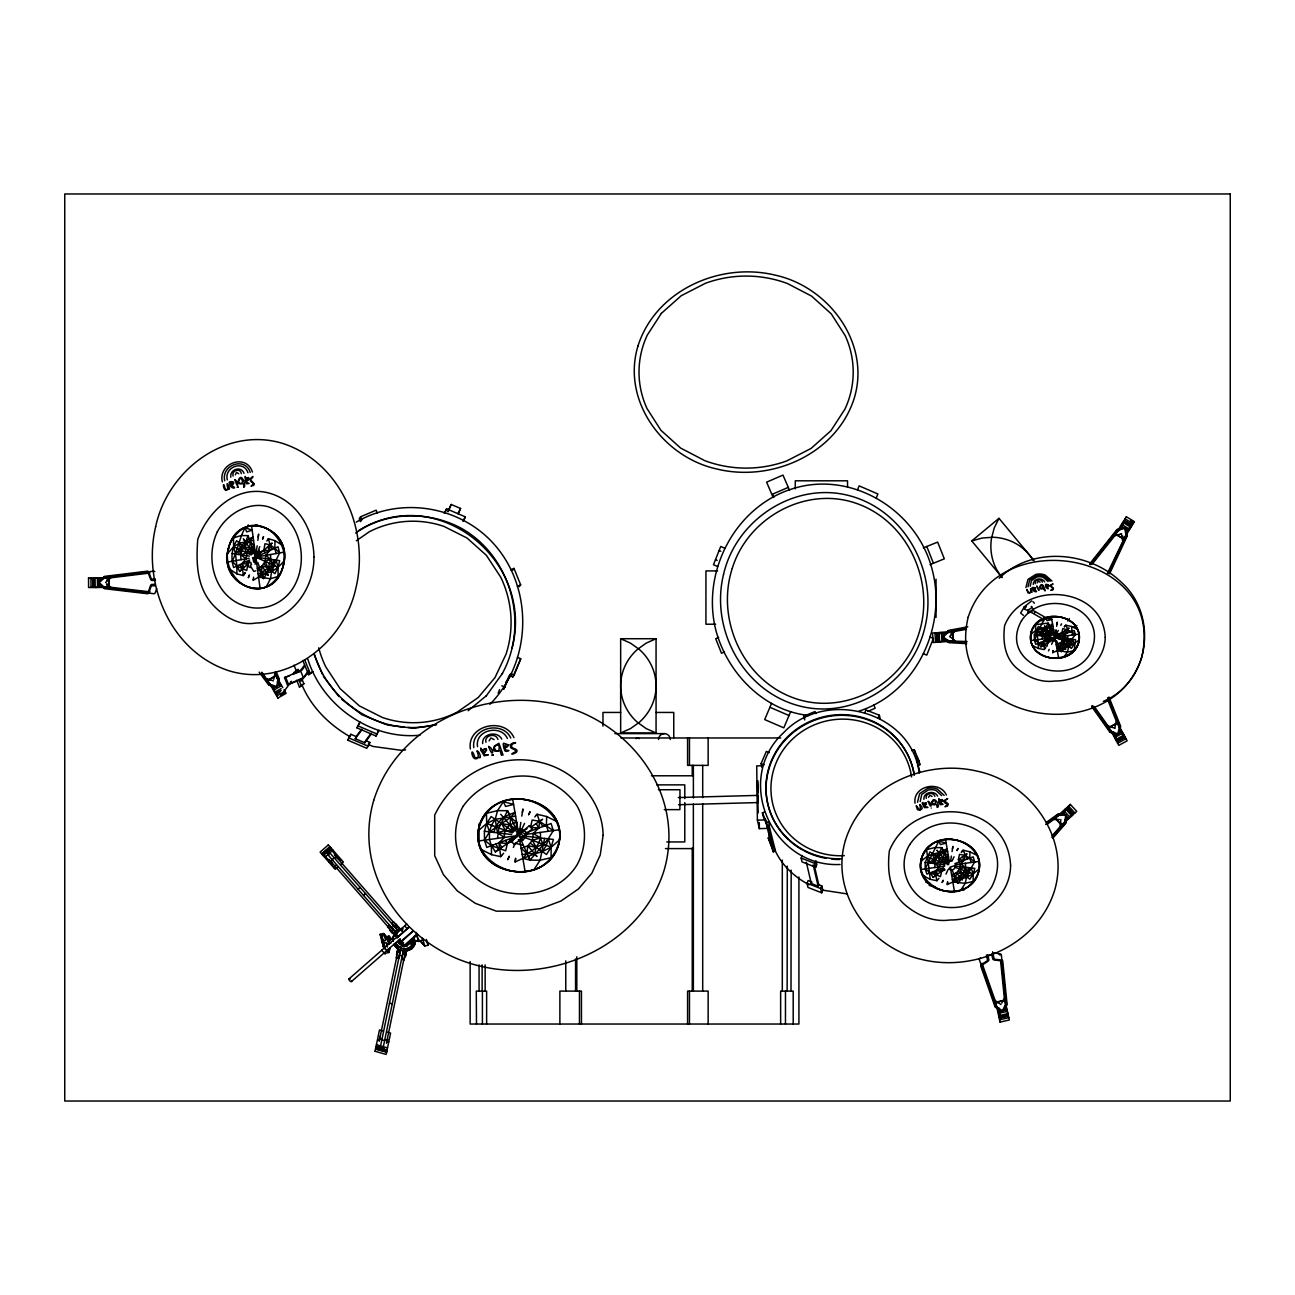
<?xml version="1.0" encoding="UTF-8"?>
<svg xmlns="http://www.w3.org/2000/svg" width="1295" height="1295" viewBox="0 0 1295 1295"><rect width="100%" height="100%" fill="white"/><g stroke="black" fill="none" stroke-linecap="round" stroke-linejoin="round"><path stroke-width="1.5" d="M787.133 991.096L787.295 866.145M791.002 991.096L791.164 870.175M253.367 579.14L253.253 580.192L258.579 577.133L270.477 578.719L278.036 576.502C300.553 547.348 257.543 503.366 233.456 538.008C211.393 566.983 253.998 610.56 278.036 576.502L278.085 567.34L279.655 560.638L275.268 559.99M515.135 861.936L515.62 858.423L515.135 861.936L522.856 858.423L530.011 860.074L540.096 860.236L551.071 857.678C583.883 816.595 515.119 776.466 486.451 813.438C454.351 854.36 522.452 894.003 551.071 857.678L551.152 847.173L553.402 839.451L526.175 836.262L525.689 837.881L545.211 845.004M947.276 884.534L947.632 882.008L947.276 884.534L952.829 882.008L965.244 883.319L973.144 881.474C996.778 851.9 947.26 823.005 926.621 849.633C903.457 878.01 953.169 908.313 973.144 881.474L973.209 873.915L974.827 868.362L970.263 867.828M1074.235 650.252L1075.546 639.698L1054.939 637.367L1030.869 640.588C1027.259 612.745 1073.96 607.549 1078.929 634.145C1082.604 661.972 1036.113 667.168 1030.885 640.685M230.818 477.256C229.361 469.421 241.291 465.407 244.01 473.322M482.63 743.605C481.821 733.504 497.523 730.445 501.748 739.089M923.869 799.355C923.286 792.071 934.585 789.869 937.645 796.101M276.094 553.548L274.799 548.254L275.026 540.695L268.405 538.72L267.855 539.529M1033.264 584.482C1032.892 578.557 1042.119 576.955 1044.677 581.892M548.238 831.309L546.36 825.223L546.7 816.53L537.101 814.264L536.308 815.186M971.104 862.486L969.761 858.116L970.004 851.851L963.091 850.216L961.408 852.159L963.091 850.216L967.235 859.038M1072.47 635.003L1071.548 626.489L1065.801 625.194L1064.409 626.748L1065.801 625.194L1069.249 632.251L1071.337 631.507L1075.481 634.599L1061.56 651.579L1057.303 650.624L1052.689 652.648L1052.965 650.624L1052.689 652.648M233.456 538.008L233.634 546.749L251.165 554.924L253.933 551.783L254.306 545.826L250.162 541.439L248.025 535.612L241.129 535.563L233.359 537.927M544.58 838.432L540.096 860.236L534.139 869.414M968.482 867.618L965.244 883.319L960.971 889.924M1032.827 608.812L1032.779 609.654A3.497 3.124 -58.4 0 1 1031.484 611.855L1029.25 612.664A3.011 2.687 -58.4 0 1 1027.89 612.147M1074.154 650.203C1066.141 653.732 1060.265 651.854 1056.267 644.829L1061.851 641.948L1071.418 648.358L1074.202 644.133L1072.47 639.358L1070.285 639.099L1067.598 651.66L1064.037 656.953M279.574 552.933L274.799 548.254L269.651 550.65L265.783 555.361L265.151 561.399L261.978 566.142L261.461 572.795L263.5 578.574L276.094 560.12L279.574 552.933L278.053 546.749L273.973 548.643M492.667 845.182L486.758 847.399L484.508 840.18L489.461 831.859L491.42 825.239L512.108 832.895L516.122 829.286L516.673 822.438L510.667 817.388L507.575 810.686L497.571 810.638L486.321 813.357M943.505 867.844L926.848 874.076L925.229 868.88L930.215 858.132L945.091 863.635L947.989 861.029L948.377 856.092L944.071 852.466L941.837 847.642L934.634 847.61L926.621 849.633L930.247 879.321L936.9 880.73L939.005 878.269M279.93 692.097L276.741 693.926L276.434 691.902L275.479 693.796L281.128 690.478M1030.788 634.55L1035.692 630.503L1050.876 635.926L1053.272 633.838L1053.596 629.888L1050.018 626.99L1048.157 623.122L1035.466 624.659M534.77 816.967L537.101 814.264L539.562 821.305L538.898 827.974L533.297 833.381L532.391 840.342L527.793 845.781L527.033 853.437L530.011 860.074L548.238 838.852L553.289 830.613L551.087 823.49L525.689 832.879M974.746 861.984L969.761 858.116L964.386 860.09L960.356 863.992L959.708 868.994L956.39 872.911L955.839 878.415L957.976 883.206L971.104 867.925L974.746 861.984L973.16 856.853L968.903 858.423M1072.47 639.358L1071.305 643.129L1069.265 642.417L1065.202 644.165L1060.249 643.34L1059.796 647.743L1057.303 650.624L1068.958 646.691L1079.075 640.086M678.337 797.558L757.996 795.389L758.19 802.56L678.531 804.729M1113.506 731.902L1115.319 735.236L1115.675 739.639L1123.979 735.026L1119.592 728.227M253.253 580.192L253.577 577.133M512.108 647.905C534.932 560.848 437.176 481.546 358.618 530.594M1052.268 835.631L1060.103 826.647L1060.88 819.492M1065.72 814.636L1064.895 822.309L1051.831 837.282M1066.481 817.194L1065.817 823.312L1052.754 838.286M254.548 560.622L257.187 545.794M254.905 564.134L256.248 563.357L255.374 560.913L256.459 551.832L258.935 552.56L260.522 554.908L269.651 550.65L270.088 544.839L268.405 538.72L266.802 541.067M253.788 560.136L255.843 557.093L256.507 551.411M257.851 540.323L258.611 534.107L258.239 537.069M103.859 588.189L104.021 586.959L110.82 587.299L150.01 591.847M392.806 938.81L394.36 933.242M415.452 940.688L412.085 948.474L404.04 951.145M520.833 822.39L519.133 833.883L519.862 828.849M519.797 829.334L519.133 833.867L519.797 829.334L524.054 830.775M516.446 834.838L516.414 837.007M954.059 856.772L952.035 861.062L950.692 860.722M950.627 861.062L951.388 856.076M1054.357 641.122L1056.089 629.872L1054.939 637.35L1051.605 644.295M521.804 816.109L522.921 808.97L522.387 812.37M952.068 851.543L952.877 846.396L952.489 848.856M1057.011 624.093L1057.335 622.134L1056.655 626.278M283.734 561.237C278.425 567.615 270.509 574.689 261.461 572.795L257.381 568.375L261.978 566.142L268.292 575.466L266.738 573.183L270.639 559.31L270.59 554.519M415.452 940.979C415.468 952.602 398.31 954.496 394.133 944.363M389.811 947.875L389.002 952.456L389.86 947.859M397.031 938.147L397.355 936.35M276.661 692.291L276.725 695.965L284.884 691.287M396.561 954.803L397.678 949.284M396.837 954.884L397.953 949.365M404.833 956.536L405.723 952.149M405.384 956.697L406.274 952.294M379.16 1040.419L379.985 1036.405M379.354 1040.484L380.18 1036.453M397.678 951.404L398.245 948.652M397.986 950.967L398.196 949.931M273.747 679.325L274.848 674.047L277.956 680.15L279.089 679.713L276.758 675.132M276.855 685.443L278.053 679.648L274.928 672.348M277.988 685.006L279.251 678.968L276.126 671.668M404.008 947.956L401.66 959.352L404.105 960.032L406.452 948.636M375.048 1051.33L379.484 1029.946L383.19 1030.982M377.201 1046.587L384.226 1048.934M379.208 1041.212L396.869 956.325M380.762 1045.016L400.56 949.818M383.53 1045.793L403.344 950.611M386.412 1043.252L405.853 949.834M405.367 953.525L405.772 951.615M386.914 1042.232L387.61 1038.946M405.918 950.918L405.238 954.221L402.826 953.654M1060.249 643.34L1065.704 649.523L1064.361 648.002L1067.744 638.823L1067.695 635.651M964.257 889.94L962.331 889.552L962.59 888.321L963.901 888.58M546.36 825.223L542.864 826.518L539.562 821.305L542.589 819.266L536.13 823.62L538.898 827.974L530.497 827.44L532.148 819.994L539.562 821.305L553.289 830.613M503.642 853.227L500.728 856.643L491.485 854.668L491.388 845.667L517.207 836.036L512.124 837.914L507.365 843.401L505.697 850.815L491.388 845.667L484.508 840.18L484.395 831.244L486.71 823.49L491.096 816.546L496.244 819.994M943.974 868.573L941.692 871.195L940.478 876.537L930.166 872.83L925.229 868.88L925.148 862.438L929.972 851.867L945.787 862.551L943.569 857.954L936.9 850.216L937.467 850.88M273.569 559.748L270.477 578.719L266.365 586.7M270.04 569.444L272.047 571.208L276.094 560.12L255.843 557.109L252.719 558.566L260.522 554.908L253.172 559.44M1067.355 809.521L1071.305 813.875L1074.882 813.017L1068.553 806.04L1067.031 809.812L1067.339 808.533L1072.292 813.988L1070.981 814.166M1067.647 809.278L1067.938 807.983L1072.891 813.438L1070.22 815.866M238.733 554.503C239.559 546.36 245.597 539.837 253.108 537.069C247.879 543.803 238.847 549.485 241.097 559.683M254.306 545.826L247.831 550.213L245.872 558.857L242.052 563.584L236.855 566.044L236.92 573.879L243.298 575.579L245.305 572.617L243.298 575.579L242.052 563.584L249.627 560.023M274.75 565.818L260.522 559.262L260.862 557.854L255.843 557.093L253.334 552.172M1075.481 634.599L1074.17 630.503L1050.876 638.807L1048.043 641.98L1047.04 646.237L1043.139 645.315L1034.381 640.118L1034.316 634.971L1038.315 626.505L1051.443 635.052L1044.547 625.712M1114.72 728.389L1116.371 721.364L1107.597 699.381M1117.666 734.524L1119.447 726.981L1107.743 697.681M1118.815 734.087L1120.644 726.317L1108.957 697.018M237.746 565.624L233.667 567.55C230.656 558.695 231.627 548.643 236.661 540.711L240.206 543.706M245.079 527.615L246.665 531.921L252.169 530.173L245.127 527.729C239.203 538.332 237.794 550.521 232.113 561.269L236.855 566.044L246.73 570.512L247.895 564.07L246.552 561.463M260.522 559.262L255.843 557.109L256.75 553.289M1060.815 815.461L1063.632 812.904L1065.461 808.857L1071.791 815.818L1065.364 820.852M962.331 889.552L962.622 888.289M248.381 536.551L248.025 535.612L243.946 546.895L246.536 552.771L251.813 553.629L249.692 548.076L243.848 539.529M107.695 587.444L108.99 586.845L108.893 578.541L107.582 577.942M540.274 832.426C542.136 843.417 532.812 853.373 522.209 854.619M965.374 863.296C966.717 871.211 960 878.382 952.359 879.273M954.868 867.229L959.708 868.994L962.347 873.947L961.359 878.738L955.839 878.415L952.829 882.008L966.896 877.104L971.104 867.925L955.224 866.047M497.523 838.367L498.883 828.007L507.575 810.686L509.372 814.555L514.941 812.37L510.667 817.388L489.461 831.859L489.461 839.484L491.388 845.667M516.673 822.438C509.502 823.296 503.286 829.982 504.451 837.396M934.601 867.569L935.573 860.123L941.837 847.642L943.116 850.426L947.147 848.856L944.071 852.466L928.79 862.875M948.377 856.092L941.627 859.734L939.587 866.873M938.713 634.404L937.596 633.724L938.227 640.361L937.192 641.187L936.787 633.773L940.364 633.546M937.985 641.138L937.418 640.426L935.508 642.336L934.99 632.866L937.094 634.518M1045.615 617.844L1046.991 620.677L1051.75 619.528L1045.648 617.909L1042.184 623.105L1034.381 640.118L1035.725 644.279L1054.939 637.367L1059.278 637.852L1058.986 638.791L1054.939 637.367L1052.754 634.097M1040.112 635.635L1043.009 629.548L1052.576 624.093L1050.018 626.99L1037.344 635.311L1038.541 648.471L1044.078 649.588L1045.81 647.629M1042.167 639.066L1042.977 633.109L1048.157 623.122L1049.241 625.356M1053.596 629.888L1047.995 632.802L1046.295 638.516L1042.993 641.64L1044.579 649.022M1038.606 643.324L1040.889 646.852L1052.252 640.361L1054.923 637.35L1056.04 633.741M1035.142 611.774L1034.381 613.069M156.695 588.658L155.481 592.22A3.076 1.732 89.3 0 1 153.911 593.709L142.159 592.317M92.787 586.457L92.69 579.027L93.774 579.772L93.58 586.441L93.774 579.772L90.925 577.991L91.055 587.493L93.855 585.696L92.787 586.457L92.69 579.027M260.862 557.854L255.843 557.093L259.745 546.636M260.198 554.26L255.843 557.093L257.802 551.832M502.25 673.691C529.445 624.222 511.298 556.899 462.121 528.732C429.228 510.651 386.444 511.104 355.607 533.054M790.678 711.635L783.799 727.839L764.697 719.583L771.561 703.379M857.549 489.801L859.119 485.868L877.88 493.978L876.31 497.911M356.125 736.547L355.267 738.684L364.785 742.747L365.643 740.61L369.901 742.44L366.825 748.332L347.805 740.19L350.88 734.297L356.125 736.547L361.596 729.215M347.805 740.19L350.88 734.297M356.983 727.887L359.897 722.189L356.983 727.887L376.003 736.029L378.917 730.315L377.541 732.161M444.201 513.257L446.597 508.838L465.293 516.834L463.74 520.687M445.059 512.691L446.597 508.838M376.003 736.029L377.023 733.456M462.882 521.254L465.293 516.834M498.154 693.23L499.595 689.636M506.361 682.53L503.658 689.264L510.279 674.485M507.025 680.846L508.935 676.071M520.752 658.75L514.196 675.1L510.861 673.675L509.485 675.521L512.82 676.945L520.752 658.75L517.417 657.31M998.704 1007.72L999.53 1011.427L998.655 1015.766L1007.898 1013.613L1005.567 1005.859M998.445 1010.084L1000.857 1017.433L999.562 1019.812L1008.805 1017.66L1006.62 1016.089L1000.177 1017.87L1000.695 1016.64L1007.251 1015.393L1006.28 1014.519L1006.539 1015.717M447.86 511.331L451.227 504.467L460.567 508.466L458.236 513.937M448.119 511.768L451.227 504.467M457.993 513.5L460.567 508.466M228.147 489.041C232.21 491.728 224.618 476.155 227.92 488.523C224.359 492.99 225.055 484.265 223.452 484.686C223.048 487.713 225.362 492.667 228.13 489.041M761.946 767.449L761.055 763.613L766.332 751.408L769.343 752.573M815.737 867.245L814.846 863.425L815.979 860.786L816.87 864.623L815.737 867.245L802.042 861.903L801.152 858.083L802.285 855.445M864.801 712.606L865.934 709.984L879.37 715.228L880.26 719.065M818.764 884.728L821.823 885.926L822.811 890.167L821.678 892.789L807.983 887.447L806.995 883.206L808.129 880.568L811.916 882.041L811.285 883.514L818.132 886.185L818.764 884.728L814.247 865.351M878.237 717.867L879.37 715.228M821.678 892.789L820.69 888.548L821.823 885.926M516.867 833.867L516.171 837.217M519.862 833.138L519.505 835.259M246.876 527.955L248.268 524.912M513.338 847.448L515.41 842.948M945.981 874.109L947.972 869.787M401.563 928.45L396.351 930.862L392.806 938.519L394.392 932.967M395.218 936.35L397.775 932.416M413.04 943.148C410.774 951.097 398.973 950.692 395.914 943.553M521.739 829.334L520.331 832.361L524.556 823.361M1048.464 650.916L1049.209 649.345M1107.452 573.313L1125.938 534.916L1127.055 535.385L1124.578 539.885M1108.326 573.216L1126.019 535.418L1124.707 527.826M1110.317 570.415L1123.785 541.634L1122.619 540.922L1121.389 533.831M1109.507 573.912L1127.184 536.146L1125.841 528.295M414.788 943.974L411.648 948.733L406.452 951.097M1044.725 644.23L1042.993 641.64L1048.043 641.98L1054.923 637.35L1058.306 630.422M409.673 941.368C408.055 946.677 399.88 945.334 399.135 940.154M410.742 941.562C408.961 947.503 400.074 947.212 397.792 941.773M1074.202 644.133L1054.939 637.367L1056.623 633.87L1058.986 635.91M1034.106 560.638L998.979 518.324L994.22 527.988L991.501 538.283A53.176 50.019 -39.7 0 0 1001.861 577.198M1060.767 625.404L1061.544 623.85M395.59 936.269L396.61 934.213M412.668 943.229C410.288 950.838 398.909 950.158 396.092 943.213M276.094 560.12L278.085 567.34L274.88 573.701L263.84 564.037M256.718 555.393L259.324 550.262M1001.715 1003.107L1004.37 998.38L1000.614 961.1M1006.458 1003.317L1005.713 998.073M1001.974 1011.395L1005.762 1004.629L1001.391 961.359A1.926 1.036 -13.1 0 0 1000.501 960.76L994.236 960A3.917 2.088 -13.1 0 1 992.796 959.093L991.598 953.881M1004.094 1009.711L1007.105 1004.321L1002.751 961.181A3.286 1.764 -13.1 0 0 1000.986 959.967L995.369 959.32A2.509 1.344 -13.1 0 1 994.026 958.478L992.585 951.955M277.583 682.125L278.603 680.328M1118.054 530.108L1126.375 516.673M1119.074 529.574L1122.862 522.338L1130.859 527.292L1126.067 533.896M1118.864 530.723L1122.15 525.43M1122.668 524.588L1124.999 520.817L1131.263 524.702L1128.414 529.299M1124.869 522.452L1125.064 518.777L1133.06 523.73L1129.855 525.543L1126.537 523.488M1122.182 537.927L1116.031 534.495L1123.024 538.833L1122.555 537.344M1126.051 535.062L1134.371 521.626L1126.326 516.754M491.42 825.239L495.192 819.298L497.571 810.638L503.366 801.637L513.581 804.438L505.6 806.445L503.302 801.508M559.31 840.147L551.152 847.173L546.49 854.473L530.481 843.353M930.215 858.132L938.81 841.135L946.159 843.142L940.413 844.583L938.762 841.038M943.116 850.426L935.621 855.671L932.141 863.279L925.148 862.438M979.085 868.848L973.209 873.915L969.858 879.175L958.332 871.163M1061.851 641.948L1063.535 636.201L1066.886 633.093L1067.274 629.24L1069.087 628.075L1058.42 635.036M1071.305 643.129L1068.958 646.691L1067.226 645.525M255.455 554.26L255.843 557.093L258.935 552.56L263.84 550.181L272.193 543.074L270.088 544.839L264.989 543.706L263.84 550.181L265.135 552.755M1027.663 612.47L1029.136 611.11L1027.825 610.301L1032.293 607.355A3.011 2.687 -58.4 0 0 1031.208 606.432M1090.05 564.652L1117.65 529.38L1118.572 530.173L1114.687 535.822L1092.446 563.827M1067.695 621.033L1069.411 618.589M486.224 695.949L502.492 673.368M360.625 516.77L359.249 518.615L360.463 521.61L361.839 519.764L360.625 516.77L376.133 510.181L377.347 513.176M284.528 677.722L300.472 670.535L303.37 677.69L287.425 684.861L284.528 677.722L289.562 675.699M293.657 672.736L298.093 669.45L299.113 671.976M298.093 669.45L296.571 671.506L294.03 665.209M291.537 681.267L282.747 693.084A2.606 2.606 36.7 0 1 280.319 694.055M299.631 671.684L304.568 665.047M301.8 670.292L303.985 667.362M308.485 670.81L300.845 681.089L309.052 671.571M296.701 680.28L299.436 687.046L303.872 683.76L302.496 680.377M308.598 674.727L312.888 671.652L308.598 674.727L302.82 660.434M299.436 687.046L303.872 683.76M355.267 738.684L361.823 729.878M365.643 740.61L371.098 733.278M364.785 742.747L371.341 733.957M369.901 742.44L368.379 744.479L372.944 746.438L401.79 750.388L405.626 749.886M512.626 570.237L514.002 568.392L520.655 584.854L519.279 586.684M505.617 682.465L511.072 675.132M489.915 704.302C533.216 660.515 533.815 584.757 490.74 540.614C456.196 505.196 399.006 496.972 356.238 522.144M512.82 676.945L514.196 675.1M1089.759 563.827L1116.921 529.606L1122.814 527.826M1090.908 564.571L1118.087 530.319L1125.468 528.117M501.57 855.639L500.728 856.643L498.915 842.835L504.5 837.396L497.458 832.814L495.192 819.298L515.588 816.158M519.813 833.171L521.561 832.037M524.151 837.072L524.669 833.705L521.529 832.07M394.522 932.999L396.399 930.83M1054.502 835.145L1061.026 827.667M1117.342 740.546L1123.833 736.92L1122.652 736.337L1125.954 738.668L1117.666 743.281L1117.876 739.931L1117.731 741.242L1124.222 737.632L1123.04 737.049M257.074 555.701L259.534 552.916M999.238 578.217C1032.147 546.28 1088.723 550.942 1120.855 581.843C1158.523 614.736 1150.348 681.623 1103.34 701.372M228.082 552.868L233.634 546.749L239.494 543.107L243.946 546.895L249.692 548.076L253.933 551.783L255.066 551.427L255.86 557.093L259.405 553.078M1059.278 637.852L1054.923 637.35L1057.61 634.356L1061.868 632.769L1066.886 633.093L1065.235 630.568M1055.279 636.881L1057.999 633.951L1054.227 635.117M1041.925 620.742L1043.511 619.042M1000.517 1015.863L999.028 1017.384L1008.271 1015.231L1006.28 1014.519M942.792 636.136L948.409 630.438L967.802 626.829M943.051 637.334L948.49 631.814L965.957 628.577M950.821 634.048L953.363 631.474M949.818 636.541L954.884 631.393L966.523 629.24M251.813 553.629L243.946 546.895L239.883 549.679L235.528 554.017L236.855 566.044M931.283 808.048L931.267 808.048M1060.103 826.647L1064.943 821.791L1065.898 822.552L1062.272 826.194M98.598 581.746L104.426 576.404L147.371 571.176A3.108 1.764 89.3 0 1 148.974 572.649L150.948 577.975A2.363 1.344 89.3 0 0 152.082 579.108L155.416 579.092M98.792 582.96L104.442 577.797L147.533 572.552A1.813 1.036 89.3 0 1 148.31 573.28L150.689 579.464A3.642 2.056 89.3 0 0 151.774 580.435L155.449 580.468M106.692 580.176L110.836 576.388M105.575 582.604L110.852 577.78L149.912 573.021M1058.695 814.992L1070.398 804.373M1059.828 814.765L1064.118 810.864L1069.654 816.967L1064.749 819.816M1061.253 814.053L1067.938 807.983L1072.891 813.438L1071.58 813.616M1055.538 818.667L1061.058 824.753L1061.026 823.183M1065.024 821.969L1076.728 811.334L1070.318 804.438M236.985 566.109L239.64 571.435L247.895 564.07L242.052 563.584L244.059 567.469M239.64 571.435L242.214 569.12L239.899 564.604M390.086 930.474L392.434 933.128M391.673 931.445L393.486 929.859M395.703 927.9L397.516 926.313M328.347 844.89L320.108 852.11L335.162 869.301L337.914 866.905M321.629 853.842L329.869 846.639M321.872 854.117L330.112 846.914M322.115 854.409L330.355 847.189M322.358 854.684L330.597 847.464M322.601 854.959L330.84 847.739M323.475 854.295L327.425 850.831M322.844 855.234L331.083 848.015M323.216 855.655L331.455 848.435M328.153 851.657L330.792 849.358M327.085 853.097L329.723 850.783M324.721 857.371L332.961 850.151M329.011 862.276L329.836 861.547M332.151 859.621L334.207 857.824M330.759 861.79L332.621 860.155M334.677 858.358L336.328 856.918M333.608 867.52L336.36 865.125M340.65 864.493L343.402 862.081L328.283 844.826M358.035 889.196L360.107 887.399M363.49 895.428L365.546 893.615M500.712 814.264L509.987 825.012L513.063 831.406L495.192 819.298L486.71 823.49L478.502 830.516M391.818 927.77L393.874 925.974M394.813 934.504L406.808 924.015M401.563 930.101L403.15 928.709M349.1 978.81L397.808 936.172M397.306 937.337L409.09 927.026M397.435 937.483L409.22 927.171M351.479 981.529L400.171 938.891M412.7 931.154L400.916 941.465L403.538 944.46M401.175 941.756L412.943 931.445M405.837 943.958L415.339 935.637M404.785 945.884L416.763 935.379M411.956 944.12L413.542 942.728M947.616 851.592C938.001 852.79 927.511 853.729 920.907 861.92M259.874 553.612L263.84 550.181L269.651 550.65L267.725 546.846M1051.443 635.052L1046.862 634.501L1044.628 630.6L1054.259 633.595L1054.939 637.35L1058.015 634.696L1056.558 633.563M1002.168 577.57L971.752 540.938L998.979 518.324M949.106 869.253L950.902 868.346M1055.862 816.368L1058.501 814.183L1059.18 815.202L1047.412 824.187M468.159 710.712L486.467 695.642M261.849 674.501L265.394 679.292L266.576 678.612L273.407 680.895M947.357 639.762L943.569 640.021L939.636 642.061L939.118 632.591L949.138 632.543M924.29 803.208L923.384 803.985L922.866 802.479L922.089 803.127L924.436 807.627L927.965 807.416L924.614 806.85L926.443 802.916L923.448 803.936M427.01 941.335L428.111 945.22L424.728 945.981L420.47 941.141L422.769 939.361M1043.527 588.529L1040.354 588.772A1.91 1.813 -8.6 0 1 1039.707 587.962C1041.811 576.89 1048.027 597.594 1043.56 588.513M385.473 939.717L387.173 938.438L384.146 934.909L381.685 935.427L382.931 941.093M390.038 939.927L391.349 938.94L389.002 936.204L387.092 936.609L389.034 944.33L388.403 942.242M1031.646 600.864L1024.426 606.74L1020.622 613.021L1023.406 615.352M491.566 845.748L495.402 851.867L517.45 836.392M930.312 872.895L933.064 877.298L944.427 869.285M1046.441 822.276L1057.74 814.199L1063.907 814.134M1046.489 823.167L1053.207 818.537M1045.729 824.462L1058.662 815.219L1064.571 815.154M495.402 851.867L499.158 849.196L495.791 844.016M933.064 877.298L935.767 875.371L935.605 870.79L939.62 866.873L934.553 863.587L929.713 862.988M356.319 540.776L369.334 531.743A95.393 95.021 36.7 0 1 444.055 526.45L467.042 538.024L486.37 555.312L500.696 577.133A103.778 103.373 36.7 0 1 506.086 654.056L494.949 677.673L478.243 697.503L457.086 712.185A95.393 95.021 36.7 0 1 382.381 717.479L359.395 705.904L340.067 688.616L325.725 666.795A103.778 103.373 36.7 0 1 318.716 647.808M1040.889 646.852L1043.139 645.315L1041.115 642.32L1038.493 643.275M530.497 827.44L536.13 823.62M962.395 856.95L958.332 859.702L959.692 861.839L964.386 860.09L964.856 855.283L967.041 853.826L962.395 856.95L964.386 860.09L958.332 859.702L959.53 854.344L964.856 855.283L969.761 858.116M265.783 555.361L270.639 559.31L272.403 564.733L261.461 572.795L258.579 577.133L266.738 573.183M522.241 840.487L523.358 839.71M947.568 862.858L949.769 861.483M949.866 867.213L954.965 865.61A3.318 2.833 -42.4 0 1 952.974 869.722A3.318 2.833 -42.4 0 1 949.089 868.33M254.047 561.69L255.374 560.913M551.152 847.173L542.896 844.162L536.081 847.221L527.793 845.781L521.124 848.355L527.033 853.437L534.689 853.874L542.378 851.608L551.152 847.173L548.238 838.852L546.312 845.408L542.378 851.608L539.465 849.569M953.946 874.19L955.839 878.415L951.582 874.756L956.39 872.911L962.347 873.947L967.268 871.745L969.728 872.652M269.409 679.648L275.366 675.86L268.227 679.956L269.765 680.247M271.108 684.974L273.99 690.008L281.128 685.913L279.251 685.006L274.151 687.92L274.653 692.339L281.177 688.6M280.594 695.156L285.499 692.339M277.907 698.037L286.082 693.359L284.026 689.782M1115.319 735.236L1120.483 732.355L1122.344 733.278L1115.092 737.308L1112.34 732.258M1117.698 739.607L1121.146 737.681M1116.484 741.112L1124.772 736.483L1122.652 736.337M1118.071 740.303L1123.251 737.438M389.908 939.717L391.317 938.956L388.986 936.204M509.372 814.555C501.715 817.566 495.483 824.17 494.107 832.41L484.395 831.244M521.675 841.507L527.033 853.437L522.856 858.423L534.689 853.874L536.081 847.221L532.391 840.342L540.339 837.93L542.896 844.162M971.104 867.925L973.209 873.915L966.896 877.104L964.791 875.647M1054.923 633.627L1054.923 637.35L1058.695 635.473M229.879 569.347L236.92 573.879M1050.585 636.865L1037.344 635.311L1035.692 630.503L1040.759 628.091L1052.965 626.278M1073.83 626.974L1076.873 625.534M1054.599 635.991L1058.096 634.356M1030.059 592.916L1027.971 592.819L1026.87 589.419L1028.327 592.414L1029.735 592.705L1030.949 591.507L1030.512 588.675L1032.115 592.252L1031.208 592.123M281.857 544.985L275.026 540.695M656.063 638.726L646.221 643.129L637.561 649.297A53.176 50.019 0 0 0 637.561 722.432L646.221 728.599L656.063 733.002L656.063 638.726L620.661 638.726L620.661 733.002L656.063 733.002M620.661 733.002L630.487 728.599L639.163 722.432A53.176 50.019 0 0 0 639.163 649.297L630.487 643.129L620.661 638.726M1126.731 523.164L1130.049 525.22L1131.263 524.702L1124.999 520.817M773.147 497.49L766.624 482.161L782.973 475.087L788.283 487.373L772.678 494.107L773.892 497.167M923.4 547.866L937.661 542.087L944.314 558.841L930.053 564.62M718.628 637.415L715.698 638.694L721.477 653.247L724.407 651.984M858.941 711.149C915.84 693.052 947.05 627.12 932.4 570.545C918.155 511.784 854.311 471.04 795.259 487.94C735.609 504.71 700.546 571.953 716.07 631.005C727.725 673.481 763.872 710.809 808.776 715.471M867.763 711.424L875.161 708.235L873.769 704.739M510.667 569.816L514.002 568.392M517.32 586.263L520.655 584.854M804.713 719.971L803.823 716.151L815.057 711.538L815.915 713.561M911.874 750.744L914.286 749.756L919.013 760.845L919.903 764.665L917.491 765.669M767.385 826.307L766.494 822.471L768.599 821.613L769.489 825.433L767.385 826.307L763.289 816.659L762.399 812.823L764.503 811.965M916.601 761.832L919.013 760.845M768.971 825.093L775.43 850.977L773.325 851.851L768.243 837.962L770.347 837.088M773.471 844.453L772.273 844.955L770.217 840.131L771.431 839.629M773.325 851.851L772.338 847.594L774.442 846.736M292.913 674.355L297.947 672.348M287.425 684.861L302.512 678.823M990.465 991.436L993.718 1000.711L995.062 1000.387L1000.922 1004.515M501.812 847.319L498.915 842.835L507.365 843.401L512.658 841.313M937.693 874.012L935.605 870.79L941.692 871.195L945.075 869.868M523.39 830.16L526.935 828.8M270.639 559.31L265.151 561.399L267.693 567.388L261.978 566.142M233.634 546.749L235.528 554.017L241.048 554.859L246.536 552.771M481.271 849.471L491.485 854.668M922.882 875.566L930.247 879.321M954.868 863.619L959.692 861.839M556.607 821.467L546.7 816.53M977.142 855.396L970.004 851.851M1032.439 645.46L1038.541 648.471M1077.472 629.338L1071.548 626.489M253.561 540.371L239.494 543.107L241.048 554.859L245.904 558.841M258.126 573.831L261.461 572.795L257.754 562.418M407.358 946.014L402.178 946.159M497.458 832.814L505.406 830.419L513.063 831.406M935.621 855.671L932.918 853.842L934.553 863.587L940.267 861.855L945.787 862.551M967.268 871.745L965.422 867.261L959.708 868.994L973.209 873.915M1121.567 533.75L1114.687 535.822L1113.749 535.029M523.601 837.412L520.784 837.12L519.538 835.226M521.237 840.779L522.484 840.277M1043.009 629.548L1040.759 628.091L1042.119 635.877L1046.862 634.501M1069.265 642.417L1067.744 638.823L1063.001 640.199L1065.202 644.165L1056.898 648.439M971.752 540.938L982.112 538.04L992.731 537.247A53.176 50.019 -39.7 0 1 1033.054 560.152M255.779 570.836L253.739 571.386L250.162 565.429L251.489 564.669L250.631 562.224L249.304 562.985L248.802 561.043M419.272 940.073L415.112 941.028M415.97 941.255L418.657 940.542M417.654 934.618L416.035 932.384M413.008 941.708L418.576 940.267M415.177 935.379L417.961 934.666M505.406 830.419L501.651 823.652L509.987 825.012L516.122 829.286L517.773 828.865L518.631 833.753L512.674 799.144M940.267 861.855L937.564 856.982L943.569 857.954L949.186 860.738L945.512 839.338M997.474 1002.184L1004.321 1000.258L996.244 1002.136L997.619 1002.864M999.53 1011.427L1005.292 1010.084L1006.814 1011.476L998.736 1013.354L997.49 1007.753M1000.598 1016.284L1006.377 1014.94M1000.177 1017.87L1007.429 1016.186L1006.458 1015.296M1000.08 1022.111L1009.323 1019.958L1005.94 1004.758M383.239 945.026L384.21 948.312L380.147 934.278L383.53 933.517L387.788 938.357M385.716 953.217L389.05 952.456L388.095 949.138M988.975 955.176L991.258 954.658M387.124 936.609L388.338 940.963L390.216 940.558L389.002 936.204M381.685 935.427L383.87 943.213L386.282 942.695L387.448 947.033M1046.765 618.492L1049.937 617.909M960.631 628.933L964.5 628.221M380.147 934.278L382.494 942.015M428.111 945.22L426.33 939.425M228.066 561.981L249.19 558.258M252.509 557.692L283.621 552.22M1124.222 737.632L1117.731 741.242L1112.583 731.804M434.958 724.714C384.178 737.907 328.946 703.946 314.394 654.218M436.609 724.747L413.769 728.195L408.022 727.499M396.189 935.702L397.468 935.508M399.637 942.857L400.641 942.695M478.632 840.989L517.093 835.647M526.142 834.385L559.165 829.787M920.988 869.463L944.767 866.161M955.208 864.704L978.988 861.402M1054.923 637.35L1078.994 634.129M420.017 735.204C370.953 740.092 322.067 705.71 307.724 658.847M116.696 575.676L122.539 574.964M128.399 574.252L132.3 573.782M138.16 573.054L144.02 572.341M149.88 571.629L153.781 571.16A3.108 1.764 89.3 0 1 154.817 571.629M951.242 630.584L947.875 630.973L948.118 632.187L954.884 631.393M420.47 941.141L424.776 945.981L422.429 938.244M1005.6 998.283L1004.37 998.38L1005.503 1005.082L1006.733 1004.985M948.167 632.009L932.529 633.028L933.128 642.482M944.346 640.717L948.733 640.442M947.665 640.944L941.934 641.316L941.481 633.045L943.246 634.113L943.569 640.021M933.031 642.498L948.685 641.462M761.606 765.733L756.733 765.879L757.381 820.156L759.356 828.638L767.498 828.411M757.381 820.156L765.523 819.929M521.464 840.568L518.308 839.791M522.565 845.117L515.993 843.466M1053.887 819.557L1059.278 819.492M88.465 578.007L104.134 577.958M103.147 578.557L95.069 577.975L95.182 587.477L103.26 586.862M155.335 584.369L151.677 584.433A3.594 2.04 89.3 0 0 150.608 585.389L148.407 591.605A1.797 1.02 89.3 0 1 147.63 592.333L104.409 587.315L98.63 582.167M155.351 585.761L152.017 585.761A2.331 1.327 89.3 0 0 150.916 586.894L149.071 592.236A3.076 1.732 89.3 0 1 147.5 593.725L104.426 588.691L98.469 583.381M106.028 587.444L88.578 587.493L88.562 578.007M717.559 570.917L705.937 570.917L705.937 624.222L715.617 624.222M1055.474 633.87L1056.623 633.87M620.661 712.444L602.968 712.444L602.968 726.139M656.063 712.444L673.756 712.444L673.756 737.891M614.866 733.617L664.4 733.617A5.876 5.876 0 0 1 670.276 739.494M620.985 737.972L780.707 737.972M651.466 775.786L693.408 775.786M656.743 784.867L684.78 784.867L684.78 798.643M658.362 789.74L679.972 789.74L679.891 809.634L664.222 809.634M666.747 841.944L684.78 841.944L684.78 802.576M665.452 848.597L693.408 848.597M967.041 641.527L948.442 640.993L948.328 642.223L955.127 642.126L955.241 640.895L949.656 636.444M966.556 642.255L948.846 641.316L942.857 636.541M966.62 643.631L948.927 642.692L942.744 637.771M1064.361 648.002L1059.796 647.743L1058.209 644.36M1034.316 634.971L1038.104 635.408M114.753 589.128L110.836 588.675L110.82 587.299L106.773 583.689M120.629 589.808L126.505 590.504M132.381 591.184L138.241 591.864M840.067 864.493C771.788 867.763 732.824 779.088 783.912 732.371C825.546 688.438 911.534 711.182 919.223 773.066M846.898 893.858L822.811 890.167M944.751 864.801L934.553 863.587M511.622 834.53L490.74 832.005M386.978 724.973L404.186 727.045M249.401 556.122L241.048 554.859M232.048 553.483L236.418 554.163M386.59 943.812L388.743 944.217M1130.049 525.22L1129.629 525.916L1131.749 525.867L1123.752 520.914L1124.643 522.824L1124.578 521.513M925.876 882.332L929.729 883.158M929.195 885.44L934.974 886.686M403.587 942.938L400.155 939.879M522.193 837.622L520.817 837.088M519.068 840.536L520.153 840.795M406.161 952.845L405.497 956.147M397.387 952.116L399.831 952.812M399.427 955.321L402.195 956.098M389.471 1003.123L392.255 1003.9M387.254 1032.131L390.588 1033.07L386.137 1054.47L375.064 1051.249M387.464 1039.626L387.059 1041.536M379.775 1038.46L381.993 1039.092M384.761 1039.885L387.27 1040.581M381.847 1039.755L384.631 1040.549M387.658 1041.471L388.775 1041.795M376.408 1044.725L387.513 1047.865M378.982 1047.088L384.307 1048.594M375.971 1046.846L387.075 1049.986M375.858 1047.38L386.962 1050.504M375.793 1047.72L386.881 1050.86M375.728 1048.06L386.817 1051.2M375.647 1048.4L386.752 1051.54M375.582 1048.756L386.671 1051.88M375.501 1049.096L386.606 1052.22M250.323 567.582L248.85 566.886A3.432 2.995 60 0 1 247.523 564.701L247.879 562.354A3.14 2.736 60 0 1 248.98 561.399M277.098 686.674L269.797 684.213L261.525 673.028M274.443 686.868L268.599 684.893L259.162 672.121M1094.324 706.601L1107.986 725.864L1114.752 728.211M1118.297 734.006L1111.061 731.481L1092.834 705.807M1117.326 734.751L1109.847 732.161L1091.636 706.503M1038.509 631.507L1041.099 632.446M926.815 856.869L931.073 858.439M486.451 813.438L486.71 823.49L492.618 825.692M761.055 763.613L764.066 764.795M801.152 858.083L814.846 863.425M806.995 883.206L820.69 888.548M809.116 884.809C793.576 876.553 779.558 863.296 773.487 846.412M385.182 724.229L361.872 714.727L341.734 699.332M402.939 942.841L402.049 942.469A4.014 4.014 0 0 1 400.204 940.235L400.025 939.28M501.845 685.783L505.179 687.208M358.359 726.042L377.379 734.184M349.359 736.337C329.367 724.779 311.528 707.264 302.35 685.8M349.326 738.15L368.363 746.292M724.909 548.271L720.732 546.458L713.48 564.733L717.657 566.546M930.02 637.01L933.371 638.451L926.751 655.124L923.4 653.684M719.097 550.553L720.781 551.281M715.471 559.683L717.155 560.411M770.007 707.313L789.108 715.568M1024.394 608.456C1030.836 603.891 1017.417 607.614 1027.793 610.382M273.99 565.462L278.085 567.34M236.888 548.271L239.883 549.679M1071.337 631.507L1062.839 628.496L1061.868 632.769L1062.985 634.485M1032.568 610.107L1046.133 617.844M1031.176 612.325L1043.042 619.107M937.904 634.469L936.787 633.773L937.192 641.187M1130.503 520.72L1133.708 522.694M1063.535 636.201L1067.744 638.823M1042.119 635.877L1046.328 638.516M960.356 863.992L965.422 867.261M533.297 833.381L540.339 837.93M1074.478 626.181L1076.987 627.816M1002.735 1011.055L996.454 1006.652L982.112 965.795A1.959 1.036 -13.1 0 1 982.63 964.759L987.956 961.311A3.966 2.121 -13.1 0 0 988.878 959.854L987.761 954.625M1000.112 1010.488L995.11 1006.96L980.784 966.151A3.335 1.781 -13.1 0 1 981.869 964.257L986.644 961.181A2.525 1.36 -13.1 0 0 987.502 959.838L986.418 954.949M274.799 548.254L270.088 544.839L272.371 549.388M398.391 949.154L394.279 944.638M1052.252 640.361L1050.876 638.807M106.611 584.903L109.298 587.315M397.921 948.96L393.939 944.33M1032.957 601.673L1034.414 603.211M1067.954 808.986L1071.904 813.325M1073.037 814.684L1066.708 807.724L1067.031 809.812M1063.632 812.904L1067.582 817.242M1056.574 819.314L1060.508 823.652M1052.252 634.356L1049.597 631.377L1050.018 626.99L1053.272 633.838M395.768 923.918L399.686 928.337M395.558 924.096L399.912 929.211M394.586 926.637L396.788 929.13M391.916 928.078L393.89 930.296M390.119 929.681L393.243 933.209M389.698 930.037L392.822 933.566M335.049 855.169L337.898 858.391M401.547 930.895L393.486 921.716L391.673 923.319L398.73 931.348M334.903 855.299L337.752 858.536M396.513 933.29L389.455 925.261L387.642 926.848L395.703 936.026M387.739 938.357L383.482 933.517L384.518 936.835M520.671 833.268L523.585 836.586M404.671 925.876L407.277 928.855M412.765 941.4L414.254 943.1L412.684 941.465M330.306 848.792L335.421 854.635M336.797 856.205L340.601 860.56M400.802 929.26L403.295 932.092M334.385 854.7L395.881 924.921M411.162 942.792L412.652 944.508M329.254 852.175L398.536 931.283M326.308 851.705L329.011 854.797M328.428 855.38L395.703 932.206M395.363 934.035L397.97 937.013M329.027 859.378L394.327 933.97M329.61 860.463L331.925 863.101M391.948 931.655L394.133 934.148M324.996 856.027L332.718 864.833M384.728 948.296L387.464 951.42M381.685 950.19L385.182 954.172M946.758 861.677L943.569 857.954L944.071 852.466L947.989 861.029M514.423 830.176L509.987 825.012L510.667 817.388L516.122 829.286M956.39 872.911L962.444 880.017M527.793 845.781L536.939 856.513L536.211 855.655M387.124 938.438L384.113 934.909L385.7 940.526L383.271 941.044L385.408 949.17L383.87 943.213M323.394 676.378L338.982 696.597M261.849 672.218L270.283 684.375L269.328 685.136L265.621 679.373M1091.993 705.678L1106.788 726.527M1050.083 581.277L1044.385 576.275A12.966 12.497 -12.5 0 0 1036.259 575.741L1029.719 579.95L1027.971 586.813M1048.076 581.536L1043.414 577.441A10.506 10.117 -12.2 0 0 1036.745 577.068L1031.467 580.597L1030.221 586.246M243.298 538.72L245.273 541.618M252.752 552.56L249.692 548.076L250.162 541.439L253.933 551.783M1051.977 581.05L1045.292 575.109A15.265 14.698 -12.7 0 0 1035.676 574.462L1027.939 579.432L1025.931 587.558M1046.878 640.248L1048.043 641.98M944.152 795.34L937.289 789.076A15.249 14.876 -13 0 0 927.495 788.428L919.612 793.673L917.507 802.252M941.724 795.648L936.107 790.549A12.351 12.043 -12.6 0 0 928.078 790.079L921.716 794.482L920.211 801.54M510.78 738.037C502.654 720.344 470.878 727.418 473.792 747.636M507.43 738.474C500.793 723.921 474.601 730.072 477.547 746.648M946.418 795.049C939.603 779.898 912.425 785.935 915.047 803.191M513.953 737.648C504.483 716.588 466.734 724.99 470.36 748.931M940.283 869.042L941.692 871.195M933.355 871.632L935.767 875.371L936.9 880.73M512.124 837.914L513.095 839.419M505.438 840.406L507.365 843.401M515.264 829.723L517.984 833.98M1107.986 725.864L1111.531 731.659L1110.56 732.403L1107.015 726.608M277.357 678.159L282.812 687.661M278.247 680.895L281.128 685.913M277.729 680.846L280.918 686.415M277.34 681.688L279.251 685.006M270.105 684.408L277.956 698.118M1119.641 727.062L1127.136 740.821L1118.799 745.353L1111.353 731.691M1120.402 730.623L1122.975 735.35M250.243 472.4C244.965 456.196 220.976 465.196 224.715 480.753M247.928 472.772C243.557 459.45 223.889 467.187 227.305 479.895M252.428 472.06C246.293 452.797 217.803 463.448 222.352 481.886M1040.112 582.167L1038.201 581.228L1037.117 582.896M1118.265 722.464L1120.466 727.062L1119.317 727.499L1116.371 721.364M1042.41 582.102C1041.261 578.153 1034.155 579.512 1035.239 583.737M932.125 796.457L929.826 795.276L928.515 797.348M494.091 739.591L490.902 737.956L489.089 740.837M1056.591 640.879L1058.258 644.441M1060.751 649.799L1061.56 651.579M934.909 796.36C933.549 791.391 924.873 793.22 926.265 798.4M497.944 739.445C496.066 732.565 484.006 735.091 485.949 742.294M951.987 869.835L953.994 874.287M956.989 880.988L957.976 883.206M528.635 856.999L530.011 860.074M915.97 755.422L919.903 764.665M803.823 716.151L804.681 718.175M762.399 812.823L766.494 822.471M768.243 837.962L772.338 847.594M314.151 654.542L322.617 674.566M304.811 660.094L309.974 672.882M298.789 679.632L300.958 684.99M285.369 676.589L288.267 683.728M1108.811 698.717L1113.927 711.538M1115.4 715.196L1117.585 720.684M926.751 546.425L933.404 563.163M788.283 487.373L789.497 490.433M512.011 837.671L512.852 839.888M238.717 473.743L236.516 472.335L235.269 474.828M417.621 937.839L418.641 940.979M241.388 473.63C240.303 467.43 231.19 470.473 233.1 476.107M262.561 575.903L263.5 578.574M982.031 963.253L995.062 1000.387L996.875 1006.943L995.725 1007.397L993.929 1000.857M988.506 985.867L979.392 959.886A3.335 1.781 -13.1 0 1 980.477 958.009M486.71 823.49L489.461 831.859M416.763 934.553L416.488 933.646L416.65 934.504M418.415 940.575L418.69 941.497M418.512 940.931L418.22 939.652M417.217 935.977L416.925 935.006L417.071 936.058M417.929 938.988L418.253 940.121M417.961 939.15L417.314 936.965M392.757 940.202L392.385 939.037M416.828 935.2L416.537 934.148L417.443 937.256M388.759 939.183L388.986 940.008M388.176 941.044L387.739 939.571L388.354 941.659M417.281 936.673L417.039 935.767M418.172 939.247L418.431 940.202M392.919 940.817L392.434 939.247M388.953 939.895L389.18 940.72M393.081 941.303L392.628 940.024M388.257 940.979L388.791 942.647L390.912 943.116M418.528 940.623L418.787 941.53M917.993 764.406L919.79 772.144M914.286 749.756L915.176 753.577M813.179 864.882L818.132 886.185M806.332 862.211L811.285 883.514M768.728 828.007L770.072 833.818M767.773 825.595L772.273 844.955M765.264 818.828L770.217 840.131M413.833 936.463L414.772 940.51M1004.467 1006.377L1005.292 1010.084M996.697 1006.927L1000.096 1022.208M1051.216 616.485L1058.646 658.232M1122.83 536.081L1123.445 539.626M950.789 870.127L954.464 891.527M520.023 841.912L525.122 871.632M251.554 525.576L260.133 588.626M768.323 827.958L769.521 837.088M1002.346 964.726L1001.359 954.917A3.286 1.764 -13.1 0 0 999.594 953.703L993.977 953.055A2.509 1.344 -13.1 0 1 992.715 952.424M1002.945 970.619L1003.544 976.495M1004.337 984.346L1004.92 990.222M412.927 938.567L413.105 940.947M937.467 632.705L937.969 642.174M757.899 780.772L758.239 792.815M757.316 780.788L758.19 812.904M1035.547 624.724L1035.692 630.503M759.291 822.6L759.356 828.638M108.893 578.541L108.99 586.845M93.402 577.991L93.515 587.477M476.479 1024.037L476.285 991.096L486.629 991.096L486.629 1024.037M936.042 579.173L936.042 617.343M847.529 486.855L847.529 480.801L795.276 480.801L795.276 488.879M798.918 876.974L798.918 1024.037L470.134 1024.037L470.134 961.586M793.204 1024.037L793.204 991.096L780.642 991.096L780.642 1024.037M785.466 991.096L785.466 1024.037M782.309 860.09L782.309 991.096M708.138 737.972L708.138 765.377L687.58 765.377L687.58 737.972M708.138 1024.037L708.138 991.096L687.58 991.096L687.58 1024.037M702.699 765.377L702.699 797.623M702.699 803.661L702.699 991.096M693.359 765.377L693.408 798.028M693.359 804.098L693.359 991.096M692.242 765.377L692.242 775.446M692.242 847.998L692.242 991.096M689.458 737.972L689.458 765.377M689.458 991.096L689.458 1024.037M581.455 1024.037L581.455 991.096L559.877 991.096L559.877 1024.037M579.464 991.096L579.464 1024.037M576.809 956.827L576.809 991.096M575.563 958.98L575.563 991.096M565.769 960.858L565.769 991.096M485.139 964.888L485.139 991.096M482.404 991.096L482.404 1024.037M482.128 964.888L482.128 991.096M479.069 823.814L479.069 839.937M479.069 964.888L479.069 991.096M255.843 553.143L255.843 557.093M658.524 739.494A5.876 5.876 0 0 1 664.4 733.617M636.234 738.684A1.635 1.635 0 0 1 639.066 738.684M841.313 858.812A74.689 71.953 -13.1 0 1 766.041 791.876A74.689 71.953 -13.1 0 1 833.154 715.115A74.689 71.953 -13.1 0 1 914.286 775.349M839.532 859.508A74.689 71.953 -13.1 0 1 831.73 859.119M825.935 858.31A74.689 71.953 -13.1 0 1 804.082 850.815M802.414 849.908A74.689 71.953 -13.1 0 1 789.918 841.054M788.509 839.775A74.689 71.953 -13.1 0 1 806.04 724.099A74.689 71.953 -13.1 0 1 914.14 774.151M844.34 855.655A70.788 68.182 -13.1 0 1 771.124 793.479A70.788 68.182 -13.1 0 1 834.19 719.631A70.788 68.182 -13.1 0 1 911.583 776.919M291.051 681.753A2.606 2.606 36.7 0 1 290.452 682.077M256.993 524.604A3.076 1.732 25.3 0 1 255.374 524.912M999.109 954.496A1.926 1.036 -13.1 0 1 999.999 955.095M923.675 876.699A11.558 6.184 -77.1 0 1 924.63 876.035M923.804 877.913A10.214 5.471 -77.1 0 1 925.245 877.055M351.576 980.736A1.797 0.842 48.8 0 1 350.573 981.464A1.797 0.842 48.8 0 1 348.954 979.376A1.797 0.842 48.8 0 1 350.249 979.02M250.064 478.94L250.55 481.157L253.69 483.569L251.036 486.143L253.431 485.479A2.38 2.347 -8.5 0 0 254.306 483.925L251.473 480.947A2.218 2.202 -8.5 0 1 250.615 479.458C253.998 476.43 253.998 474.844 250.064 478.94M510.521 745.548C509.356 749.708 516.025 748.332 515.718 751.715C503.35 757.251 525.042 751.99 513.581 748.332C509.534 747.409 511.946 742.537 515.345 743.314C517.369 741.744 510.149 742.78 510.521 745.548M943.958 800.747L944.46 802.592L947.746 804.583L944.961 806.704L947.471 806.154L948.199 803.871L944.524 800.86L947.713 798.562L943.958 800.747M1049.921 585.615L1053.078 588.675L1050.763 590.374L1052.835 589.937L1053.45 588.108L1050.407 585.696L1053.045 583.867L1049.921 585.615M946.839 863.635C949.089 867.699 949.882 859.459 946.839 863.635M243.751 486.969C246.827 487.762 241.534 470.053 238.199 481.028A3.059 3.027 -11.2 0 0 238.442 482.954C240.401 485.641 244.771 480.979 243.751 486.969M245.354 480.574L246.455 483.78L249.093 483.488L246.147 481.886L248.899 479.15L248.64 477.531L245.872 478.146L245.16 476.398L245.354 480.574M501.375 754.791L503.075 755.131L498.899 743.265L494.431 746.017L493.427 749.643A3.173 3.108 -8.9 0 0 494.528 751.051L500.048 750.631L501.375 754.791M503.69 747.425L504.904 750.809A2.121 2.072 -6.8 0 0 506.248 751.408C515.248 749.303 497.604 752.411 509.016 744.722C504.435 745.127 502.233 739.688 503.69 747.425M937.37 807.4C941.125 806.672 933.064 792.993 931.655 803.693A2.331 2.25 -8.9 0 0 932.432 804.713L936.414 804.405L937.37 807.4M939.037 802.091L940.202 804.745L943.068 804.324L939.862 803.175L942.728 800.925L942.469 799.582L939.571 800.083L938.843 798.643L939.037 802.091M1045.842 586.684C1047.995 590.131 1049.419 588.804 1046.991 587.04A3.82 3.626 -6.5 0 0 1048.901 585.745C1047.979 584.514 1044.126 582.75 1045.842 586.684M477.029 751.084C477.725 753.463 480.494 758.579 475.038 757.883C469.761 741.646 471.218 764.989 478.745 757.17C482.096 760.294 479.474 750.841 477.175 751.051M919.838 804.729C922.655 819.395 912.862 797.008 917.507 809.747C922.024 810.702 924.047 808.145 919.952 804.713M229.846 483.456C229.458 489.478 239.445 489.024 231.578 485.641C238.668 480.283 225.897 481.141 229.846 483.456M481.222 750.744L484.265 755.843L488.312 754.823L485.172 755.163L483.65 754.046L486.612 750.08L486.208 748.575L481.95 750.048L480.769 748.024L481.222 750.744M1032.423 588.594C1032.811 593.029 1040.306 592.171 1034.155 589.905A3.448 3.27 -19.8 0 0 1035.628 588.221C1034.932 587.444 1030.626 586.813 1032.423 588.594M248.543 478.745C246.082 484.071 244.933 475.653 248.543 478.745M253.383 560.8C254.905 565.721 256.879 557.773 253.383 560.8M508.336 745.337C504.645 751.602 503.108 741.549 508.336 745.337M942.371 800.585C939.49 805.28 938.762 797.736 942.371 800.585M1048.61 585.486C1046.392 589.096 1045.502 583.284 1048.61 585.486M228.292 549.468C217.706 587.817 275.236 606.497 283.395 564.733C293.981 526.385 236.451 507.705 228.292 549.468M237.309 487.211L238.215 487.114L237.309 487.211M723.533 574.462C710 629.419 743.459 691.239 799.015 705.84C854.053 720.554 912.586 681.785 924.954 627.088C938.486 572.147 905.011 510.311 849.471 495.71C794.434 480.995 735.9 519.764 723.533 574.462M155.675 526.644C142.013 583.948 170.73 651.854 229.005 670.778C286.276 688.325 344.34 643.307 356.012 587.558C369.674 530.254 340.957 462.347 282.682 443.424C225.411 425.877 167.346 470.894 155.675 526.644M228.519 548.789C217.204 586.635 274.087 606.934 283.168 565.413C294.483 527.567 237.6 507.268 228.519 548.789M313.94 557.093C314.377 589.419 289.853 622.62 255.843 623.024C239.284 626.052 224.375 616.889 213.319 605.364C196.5 587.347 196.031 562.597 197.746 539.432C208.365 510.036 237.827 483.375 270.833 493.605C297.72 501.974 313.762 529.898 313.94 557.093M478.972 826.631C467.657 875.29 546.36 889.859 558.825 844.162C570.14 795.486 491.436 780.934 478.972 826.631M921.247 859.119C912.7 893.582 970.376 904.784 978.729 871.745C987.276 837.266 929.6 826.08 921.247 859.119M1031.063 632.3C1024.523 660.321 1071.629 668.689 1078.784 642.401C1085.34 614.397 1038.234 606.028 1031.063 632.3M230.769 483.343C231.789 488.555 234.605 478.681 230.769 483.343M492.035 755.066L493.346 754.953L492.035 755.066M1038.865 591.087L1038.865 591.087M373.721 800.375C351.771 875.598 407.067 949.106 479.992 966.054C553.855 984.119 640.572 945.415 664.076 870.402C686.026 795.195 630.73 721.687 557.805 704.723C483.958 686.658 397.225 725.362 373.721 800.375M479.312 825.838C466.831 874.255 545.066 890.151 558.485 844.939C570.966 796.538 492.731 780.626 479.312 825.838M637.933 346.105C621.325 401.013 663.412 457.475 717.122 469.065C772.063 482.436 836.683 453.897 854.279 398.083C870.887 343.175 828.8 286.713 775.09 275.123C720.166 261.752 655.545 290.29 637.933 346.105M603.098 835.388L600.232 855.008L591.815 873.283L578.428 888.969L560.994 901.012L540.695 908.588L518.906 911.162L496.341 911.162L475.314 903.327L457.264 890.863L443.408 874.611L434.699 855.704L434.699 815.089C453.412 775.996 497.685 751.44 540.63 762.415C574.381 770.072 602.661 799.922 603.098 835.388M845.457 840.228C829.431 893.372 869.932 948.199 921.975 959.514C975.151 972.513 1037.586 944.654 1054.519 890.636C1070.544 837.493 1030.043 782.666 978 771.351C924.824 758.352 862.389 786.211 845.457 840.228M921.473 858.553C912.117 892.805 969.437 905.027 978.486 872.312C987.858 838.059 930.538 825.838 921.473 858.553M1010.602 865.432C1010.359 896.901 980.137 920.389 949.98 919.984C933.63 922.396 918.025 915.662 905.61 905.367C889.147 891.802 887.075 870.709 889.357 850.815C912.603 793.819 1007.073 799.679 1010.602 865.432M518.227 833.268C523.39 852.11 532.682 821.953 518.227 833.268M968.174 617.197C943.148 721.93 1110.916 751.877 1141.688 657.52C1166.714 552.787 998.947 522.84 968.174 617.197M1031.273 631.863C1024.021 659.722 1070.9 668.867 1078.589 642.854C1085.825 614.995 1038.962 605.85 1031.273 631.863M1105.25 637.35C1104.862 663.202 1079.334 681.332 1054.923 681.008C1041.455 682.918 1028.505 677.625 1018.097 669.305C1004.596 658.653 1002.654 641.705 1004.612 625.663C1022.629 579.95 1102.693 585.275 1105.25 637.35M482.566 750.614C484.249 756.668 488.005 745.062 482.566 750.614M923.821 804.389C925.035 808.76 927.738 800.391 923.821 804.389M1033.216 588.529C1034.171 592.009 1036.453 585.308 1033.216 588.529M238.766 480.607L238.782 482.064A1.7 1.683 -11.2 0 0 239.785 483.181C245.305 485.107 240.902 474.067 238.766 480.607M732.274 568.343C715.649 619.431 743.022 680.183 794.418 698.199C845.166 716.297 903.408 684.165 918.9 633.368C935.524 582.281 908.135 521.529 856.756 503.512C805.992 485.415 747.765 517.547 732.274 568.343M398.569 946.435L396.221 957.814L398.666 958.51L401.013 947.114L398.569 946.435M952.958 632.284L953.411 640.556L952.958 632.284M494.156 747.458C499.481 759.712 502.169 737.859 494.156 747.458M932.173 802.123C935.443 809.925 937.499 796.085 932.173 802.123M1040.144 586.716C1042.734 592.932 1044.531 581.843 1040.144 586.716M248.381 577.586L249.239 575.207L248.381 577.586M217.317 531.856C204.675 558.323 214.387 596.347 244.334 605.866C264.795 612.875 286.583 602.499 295.729 583.236C308.825 555.83 298.773 516.462 267.757 506.62C247.879 501.343 226.593 514.358 217.317 531.856M263.484 536.697L262.594 539.06L263.484 536.697M508.093 858.941L507.737 859.718L509.34 856.205L508.093 858.941M942.21 882.381L943.1 880.406L942.21 882.381M463.06 806.38C453.056 823.701 453.056 847.076 463.06 864.412C472.351 877.945 486.451 887.188 502.217 891.446C529.817 898.601 560.832 890.264 576.712 865.432C587.072 847.497 587.072 823.296 576.712 805.36C567.08 791.342 552.496 781.775 536.179 777.356C509.243 771.82 478.972 783.831 463.06 806.38M909.786 844.534C894.926 868.346 910.984 900.721 937.969 905.788C957.847 910.952 980.185 904.93 991.614 887.059C1019.812 831.762 940.558 798.95 909.786 844.534M529.979 811.933L528.684 814.652L529.979 811.933M957.96 848.533L957.021 850.491L957.96 848.533M1021.561 620.645C997.377 663.283 1067.468 689.992 1089.483 654.655C1113.231 609.751 1045.712 584.628 1021.561 620.645M661.34 313.406L647.29 335.081A86.959 86.959 0 0 0 647.031 408.556L660.936 430.312L680.652 448.086L704.82 460.68A118.476 118.476 0 0 0 786.777 460.907L811.042 448.459L830.872 430.782L844.923 409.123A86.959 86.959 0 0 0 845.182 335.632L831.277 313.892L811.577 296.102L787.409 283.508A118.476 118.476 0 0 0 705.435 283.281L681.186 295.746L661.34 313.406M234.962 479.765C238.539 491.841 238.717 481.659 234.962 479.765M488.652 746.503C493.476 760.311 494.366 748.51 488.652 746.503M928.207 801.443C931.623 811.285 932.384 802.965 928.207 801.443M1036.858 586.166L1038.865 590.196L1036.858 586.166M1116.84 723.177L1109.605 727.207L1116.84 723.177M529.428 825.595L511.428 841.361L514.342 844.68L532.342 828.913L529.428 825.595M413.558 940.704L410.369 943.505L411.859 945.204L415.064 942.404L413.558 940.704M99.197 585.68L97.513 586.862L97.4 578.574L99.132 579.755L99.197 585.68M1129.127 528.975L1127.217 529.817L1122.231 526.725L1122.134 524.637L1129.127 528.975M110.658 576.55L103.875 576.922L104.069 578.137L110.852 577.78L110.658 576.55M1230.25 193.975L64.75 193.975L64.75 1101.025L1230.25 1101.025L1230.25 193.975M381.507 939.83L383.822 947.989L381.507 939.83M384.162 945.366L383.369 942.679L384.178 945.382M392.838 940.494L392.595 939.522L392.773 940.478"/></g></svg>
